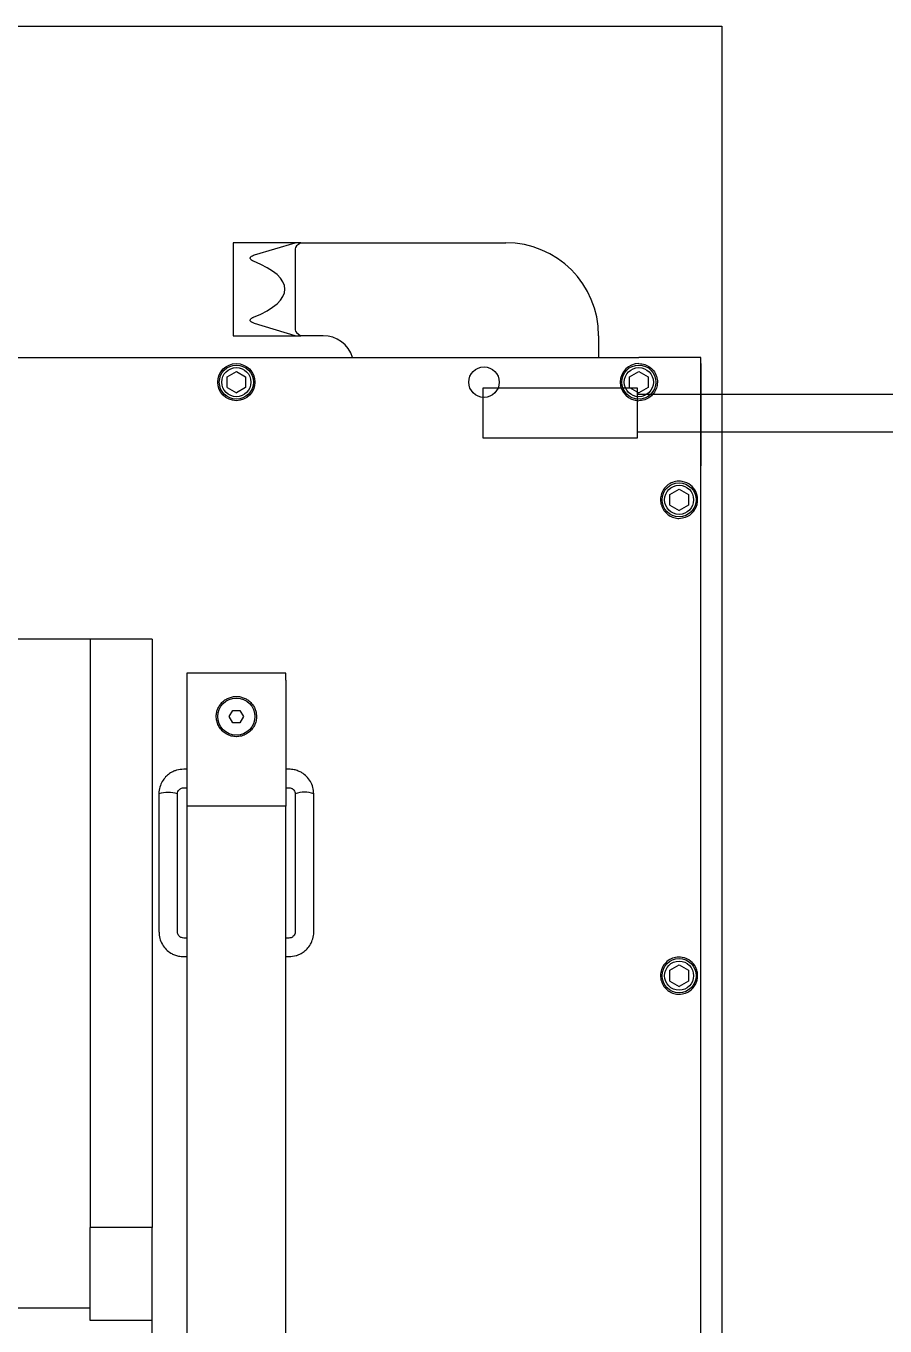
# Model space of a CAD drawing. Extents: x 500 to 100500, y -14500 to 21140.
# Drawn here: x 7449.4 to 7588.1, y -9793.8 to -9583.9 of the extents above; entities that cross this region are included whole.
import ezdxf

# ---------------------------------------------------------------- set-up
doc = ezdxf.new("R2010")
doc.units = 0
doc.linetypes.add('CENTER', pattern=[10.16, 6.35, -1.27, 1.27, -1.27])
doc.layers.get('0').update_dxf_attribs({"linetype": 'CONTINUOUS'})
for name, color, linetype in [('Center', 1, 'CENTER'), ('D', 7, 'CONTINUOUS'), ('SLD-0', 7, 'CONTINUOUS')]:
    doc.layers.add(name, color=color, linetype=linetype)

# ---------------------------------------------------------------- blocks, each defined once
blk = doc.blocks.new('KJ특성 TURN')
at = {"layer": 'SLD-0'}
for p, q in [((9272.78, -70821.09), (9122.78, -70821.09)), ((9272.78, -70821.09), (9272.78, -70916.09)), ((9282.78, -70821.09), (9272.78, -70821.09)), ((9282.78, -70821.09), (9282.78, -70916.09)), ((9282.78, -70916.09), (9272.78, -70916.09)), ((9272.78, -70929.09), (9272.78, -70916.09)), ((9282.78, -70931.09), (9282.78, -70916.09)), ((9272.78, -70929.09), (9216.78, -70929.09)), ((9272.78, -70931.09), (9272.78, -70929.09)), ((9282.78, -70931.09), (9272.78, -70931.09)), ((9282.78, -70944.09), (9282.78, -70931.09))]:
    blk.add_line(p, q, dxfattribs=at)
blk = doc.blocks.new('KJVision F')
at = {"color": 2, "linetype": 'Continuous', "lineweight": 25}
for p, q in [((8244.62, -70708.14, -10.47), (8234.62, -70708.14, -10.47)), ((8234.62, -70708.14, -10.47), (8234.62, -70723.14, -10.47)), ((8238.05, -70710.11, -10.47), (8244.62, -70708.14, -10.47)), ((8245.54, -70708.14, -10.47), (8244.62, -70708.14, -10.47)), ((8244.62, -70709.09, -10.47), (8244.62, -70722.18, -10.47)), ((8245.54, -70708.14, -10.47), (8278.62, -70708.14, -10.47)), ((8244.62, -70723.14, -10.47), (8238.05, -70721.16, -10.47)), ((8234.62, -70723.14, -10.47), (8244.62, -70723.14, -10.47)), ((8244.62, -70723.14, -10.47), (8245.54, -70723.14, -10.47)), ((8249.12, -70723.14, -10.47), (8245.54, -70723.14, -10.47)), ((8293.62, -70723.14, -10.47), (8293.62, -70726.64, -10.47)), ((8170.12, -70726.64, -10.47), (8300.12, -70726.64, -10.47)), ((8310.12, -70726.64, -10.47), (8300.12, -70726.64, -10.47)), ((8310.12, -71003.14, -10.47), (8310.12, -70726.64, -10.47)), ((8310.12, -70727.63, -10.47), (8310.12, -70727.64, -10.47)), ((8310.12, -70727.64, -10.47), (8310.12, -70727.64, -10.47)), ((8310.12, -70727.64, -10.47), (8310.12, -70743.64, -10.47)), ((8233.62, -70729.77, -10.47), (8235.12, -70728.9, -10.47)), ((8233.62, -70731.5, -10.47), (8233.62, -70729.77, -10.47)), ((8235.12, -70728.9, -10.47), (8236.62, -70729.77, -10.47)), ((8236.62, -70729.77, -10.47), (8236.62, -70731.5, -10.47)), ((8298.62, -70729.77, -10.47), (8300.12, -70728.9, -10.47)), ((8298.62, -70731.5, -10.47), (8298.62, -70729.77, -10.47)), ((8300.12, -70728.9, -10.47), (8301.62, -70729.77, -10.47)), ((8301.62, -70729.77, -10.47), (8301.62, -70731.5, -10.47)), ((8233.62, -70731.5, -10.47), (8235.12, -70732.37, -10.47)), ((8236.62, -70731.5, -10.47), (8235.12, -70732.37, -10.47)), ((8298.62, -70731.5, -10.47), (8300.12, -70732.37, -10.47)), ((8301.62, -70731.5, -10.47), (8300.12, -70732.37, -10.47)), ((8310.12, -70743.64, -10.47), (8310.12, -70743.64, -10.47)), ((8310.12, -70743.64, -10.47), (8310.12, -70744.14, -10.47)), ((8310.12, -70744.14, -10.47), (8310.12, -70744.14, -10.47)), ((8310.12, -70985.64, -10.47), (8310.12, -70744.14, -10.47)), ((8305.12, -70748.77, -10.47), (8306.62, -70747.9, -10.47)), ((8305.12, -70750.5, -10.47), (8305.12, -70748.77, -10.47)), ((8306.62, -70747.9, -10.47), (8308.12, -70748.77, -10.47)), ((8308.12, -70748.77, -10.47), (8308.12, -70750.5, -10.47)), ((8305.12, -70750.5, -10.47), (8306.62, -70751.37, -10.47)), ((8308.12, -70750.5, -10.47), (8306.62, -70751.37, -10.47)), ((8243.12, -70777.64, -10.47), (8227.12, -70777.64, -10.47)), ((8227.12, -70777.64, -10.47), (8227.12, -70778.76, -10.47)), ((8227.12, -70778.76, -10.47), (8227.12, -70786.8, -10.47)), ((8243.12, -70778.76, -10.47), (8243.12, -70777.64, -10.47)), ((8243.12, -70778.76, -10.47), (8243.12, -70786.8, -10.47)), ((8233.97, -70784.64, -10.47), (8234.54, -70783.64, -10.47)), ((8234.54, -70785.64, -10.47), (8233.97, -70784.64, -10.47)), ((8234.54, -70783.64, -10.47), (8235.7, -70783.64, -10.47)), ((8235.7, -70783.64, -10.47), (8236.28, -70784.64, -10.47)), ((8236.28, -70784.64, -10.47), (8235.7, -70785.64, -10.47)), ((8227.12, -70786.8, -10.47), (8227.12, -70795.8, -10.47)), ((8235.7, -70785.64, -10.47), (8234.54, -70785.64, -10.47)), ((8243.12, -70786.8, -10.47), (8243.12, -70795.8, -10.47)), ((8227.12, -70793.14, -10.47), (8226.62, -70793.14, -10.47)), ((8243.62, -70793.14, -10.47), (8243.12, -70793.14, -10.47)), ((8227.12, -70795.8, -10.47), (8227.12, -70798.98, -10.47)), ((8243.12, -70795.8, -10.47), (8243.12, -70798.98, -10.47)), ((8222.62, -70797.11, -10.47), (8222.62, -70819.42, -10.47)), ((8225.62, -70819.42, -10.47), (8225.62, -70797.11, -10.47)), ((8226.62, -70796.14, -10.47), (8227.12, -70796.14, -10.47)), ((8243.12, -70796.14, -10.47), (8243.62, -70796.14, -10.47)), ((8244.62, -70797.11, -10.47), (8244.62, -70819.42, -10.47)), ((8247.62, -70819.42, -10.47), (8247.62, -70797.11, -10.47)), ((8227.12, -70798.98, -10.47), (8227.12, -70799.09, -10.47)), ((8243.12, -70799.09, -10.47), (8227.12, -70799.09, -10.47)), ((8243.12, -70799.09, -10.47), (8227.12, -70799.09, -10.47)), ((8227.12, -70799.09, -10.47), (8227.12, -70929.5, -10.47)), ((8227.12, -70799.09, -10.47), (8227.12, -70799.09, -10.47)), ((8243.12, -70798.98, -10.47), (8243.12, -70799.09, -10.47)), ((8243.12, -70929.5, -10.47), (8243.12, -70799.09, -10.47)), ((8243.12, -70799.09, -10.47), (8243.12, -70799.09, -10.47)), ((8227.12, -70820.4, -10.47), (8226.62, -70820.4, -10.47)), ((8243.62, -70820.4, -10.47), (8243.12, -70820.4, -10.47)), ((8226.62, -70823.4, -10.47), (8227.12, -70823.4, -10.47)), ((8243.12, -70823.4, -10.47), (8243.62, -70823.4, -10.47)), ((8305.12, -70825.6, -10.47), (8306.62, -70824.74, -10.47)), ((8306.62, -70824.74, -10.47), (8308.12, -70825.6, -10.47)), ((8305.12, -70827.34, -10.47), (8305.12, -70825.6, -10.47)), ((8305.12, -70827.34, -10.47), (8306.62, -70828.2, -10.47)), ((8308.12, -70827.34, -10.47), (8306.62, -70828.2, -10.47)), ((8308.12, -70825.6, -10.47), (8308.12, -70827.34, -10.47))]:
    blk.add_line(p, q, dxfattribs=at)
for centre, radius in [((8235.12, -70730.64, -10.47), 3), ((8235.12, -70730.64, -10.47), 2.75), ((8235.12, -70730.64, -10.47), 2.35), ((8275.12, -70730.64, -10.47), 2.46), ((8300.12, -70730.64, -10.47), 2.75), ((8300.12, -70730.64, -10.47), 2.35), ((8306.62, -70749.64, -10.47), 2.75), ((8306.62, -70749.64, -10.47), 2.35), ((8235.12, -70784.64, -10.47), 3), ((8306.62, -70826.47, -10.47), 2.75), ((8306.62, -70826.47, -10.47), 2.35)]:
    blk.add_circle(centre, radius, dxfattribs=at)
for centre, radius, start, end in [((8278.62, -70723.14, -10.47), 15, 0, 90), ((8249.12, -70728.14, -10.47), 5, 17.4576, 90), ((8300.12, -70730.64, -10.47), 3, 90, 270), ((8224.12, -70801.6, -10.47), 4.73, 71.5197, 108.4803), ((8246.12, -70800.86, -10.47), 4.03, 68.1644, 111.8356)]:
    blk.add_arc(centre, radius, start, end, dxfattribs=at)
for centre, major_axis, ratio, start_param, end_param in [((8248.1, -70708.14, -10.47), (-3.47, -1.04), 0.276172, 5.456456, 6.200522), ((8217.95, -70715.64, -10.47), (25, 0), 0.3, 5.635669, 6.930702), ((8248.1, -70723.14, -10.47), (3.47, -1.04), 0.276172, 3.224256, 3.968322)]:
    blk.add_ellipse(centre, major_axis=major_axis, ratio=ratio, start_param=start_param, end_param=end_param, dxfattribs=at)
for points, knots in [([(8237.89, -70711.11, -10.47), (8237.78, -70711.06, -10.47), (8237.6, -70710.98, -10.47), (8237.43, -70710.83, -10.47), (8237.36, -70710.7, -10.47), (8237.36, -70710.57, -10.47), (8237.42, -70710.44, -10.47), (8237.59, -70710.29, -10.47), (8237.82, -70710.18, -10.47), (8237.99, -70710.13, -10.47), (8238.05, -70710.11, -10.47)], [0, 0, 0, 0, 0.206741, 0.313093, 0.402259, 0.491974, 0.570823, 0.694188, 0.90907, 1, 1, 1, 1]), ([(8238.05, -70721.16, -10.47), (8237.89, -70721.11, -10.47), (8237.68, -70721.04, -10.47), (8237.47, -70720.88, -10.47), (8237.37, -70720.76, -10.47), (8237.35, -70720.63, -10.47), (8237.39, -70720.5, -10.47), (8237.52, -70720.35, -10.47), (8237.7, -70720.24, -10.47), (8237.85, -70720.18, -10.47), (8237.89, -70720.16, -10.47)], [0, 0, 0, 0, 0.26378, 0.372207, 0.481516, 0.561593, 0.641713, 0.746692, 0.915274, 1, 1, 1, 1]), ([(8300.12, -70727.64, -10.47), (8300.45, -70727.67, -10.47), (8301.11, -70727.73, -10.47), (8301.99, -70728.22, -10.47), (8302.68, -70728.96, -10.47), (8303.09, -70729.9, -10.47), (8303.16, -70730.92, -10.47), (8302.91, -70731.88, -10.47), (8302.36, -70732.71, -10.47), (8301.56, -70733.33, -10.47), (8300.76, -70733.61, -10.47), (8300.27, -70733.63, -10.47), (8300.12, -70733.64, -10.47)], [0, 0, 0, 0, 0.104157, 0.20821, 0.314967, 0.424079, 0.530103, 0.632333, 0.736, 0.843986, 0.952648, 1, 1, 1, 1]), ([(8306.6, -70752.64, -10.47), (8306.54, -70752.64, -10.47), (8306.21, -70752.63, -10.47), (8305.59, -70752.5, -10.47), (8304.78, -70752.06, -10.47), (8304.13, -70751.39, -10.47), (8303.71, -70750.54, -10.47), (8303.57, -70749.58, -10.47), (8303.74, -70748.6, -10.47), (8304.26, -70747.68, -10.47), (8305.09, -70746.98, -10.47), (8306.12, -70746.61, -10.47), (8307.37, -70746.63, -10.47), (8308.53, -70747.2, -10.47), (8309.23, -70748.04, -10.47), (8309.52, -70748.81, -10.47), (8309.61, -70749.3, -10.47), (8309.63, -70749.68, -10.47), (8309.6, -70750.05, -10.47), (8309.51, -70750.49, -10.47), (8309.3, -70751.05, -10.47), (8308.77, -70751.82, -10.47), (8307.9, -70752.49, -10.47), (8306.97, -70752.6, -10.47), (8306.6, -70752.64, -10.47)], [0, 0, 0, 0, 0.008757, 0.055858, 0.098385, 0.139178, 0.179548, 0.219949, 0.260989, 0.304924, 0.355451, 0.405696, 0.466715, 0.561872, 0.648774, 0.685814, 0.704959, 0.719609, 0.734204, 0.752465, 0.785531, 0.837283, 0.935148, 1, 1, 1, 1]), ([(8232.3, -70786.26, -10.47), (8232.19, -70786.01, -10.47), (8231.94, -70785.52, -10.47), (8231.9, -70785.01, -10.47), (8231.87, -70784.76, -10.47)], [0, 0, 0, 0, 0.488163, 1, 1, 1, 1]), ([(8238.37, -70784.76, -10.47), (8238.35, -70785.01, -10.47), (8238.3, -70785.52, -10.47), (8238.06, -70786.01, -10.47), (8237.94, -70786.26, -10.47)], [0, 0, 0, 0, 0.5118374, 1, 1, 1, 1]), ([(8237.94, -70786.26, -10.47), (8237.77, -70786.5, -10.47), (8237.45, -70786.97, -10.47), (8236.76, -70787.48, -10.47), (8235.97, -70787.81, -10.47), (8235.12, -70787.92, -10.47), (8234.27, -70787.81, -10.47), (8233.49, -70787.48, -10.47), (8232.79, -70786.97, -10.47), (8232.47, -70786.5, -10.47), (8232.3, -70786.26, -10.47)], [0, 0, 0, 0, 0.133331, 0.2534728, 0.3787204, 0.5, 0.6212767, 0.7465272, 0.8666652, 1, 1, 1, 1]), ([(8226.62, -70793.14, -10.47), (8226.23, -70793.17, -10.47), (8225.69, -70793.21, -10.47), (8224.93, -70793.49, -10.47), (8224.31, -70793.83, -10.47), (8223.66, -70794.39, -10.47), (8223.11, -70795.12, -10.47), (8222.75, -70796.03, -10.47), (8222.58, -70796.73, -10.47), (8222.63, -70797.09, -10.47), (8222.63, -70797.12, -10.47)], [0, 0, 0, 0, 0.184878, 0.260662, 0.386977, 0.520427, 0.666208, 0.822244, 0.988747, 1, 1, 1, 1]), ([(8247.61, -70797.11, -10.47), (8247.59, -70796.76, -10.47), (8247.54, -70796.06, -10.47), (8247.12, -70795.09, -10.47), (8246.5, -70794.29, -10.47), (8245.8, -70793.75, -10.47), (8245.12, -70793.41, -10.47), (8244.42, -70793.18, -10.47), (8243.9, -70793.15, -10.47), (8243.62, -70793.14, -10.47)], [0, 0, 0, 0, 0.167291, 0.335561, 0.499874, 0.650412, 0.754317, 0.86515, 1, 1, 1, 1]), ([(8225.64, -70797.11, -10.47), (8225.63, -70797.05, -10.47), (8225.63, -70796.87, -10.47), (8225.75, -70796.6, -10.47), (8225.95, -70796.37, -10.47), (8226.17, -70796.23, -10.47), (8226.39, -70796.15, -10.47), (8226.55, -70796.14, -10.47), (8226.62, -70796.14, -10.47)], [0, 0, 0, 0, 0.1217264, 0.3549398, 0.562753, 0.7059827, 0.8566131, 1, 1, 1, 1]), ([(8243.62, -70796.14, -10.47), (8243.75, -70796.15, -10.47), (8243.93, -70796.17, -10.47), (8244.17, -70796.29, -10.47), (8244.35, -70796.43, -10.47), (8244.52, -70796.66, -10.47), (8244.62, -70796.9, -10.47), (8244.61, -70797.06, -10.47), (8244.6, -70797.12, -10.47)], [0, 0, 0, 0, 0.239241, 0.337881, 0.502341, 0.682122, 0.887314, 1, 1, 1, 1]), ([(8222.63, -70819.42, -10.47), (8222.65, -70819.77, -10.47), (8222.7, -70820.47, -10.47), (8223.13, -70821.44, -10.47), (8223.75, -70822.24, -10.47), (8224.44, -70822.79, -10.47), (8225.12, -70823.13, -10.47), (8225.83, -70823.35, -10.47), (8226.34, -70823.38, -10.47), (8226.62, -70823.4, -10.47)], [0, 0, 0, 0, 0.167303, 0.335571, 0.499881, 0.650417, 0.754321, 0.865152, 1, 1, 1, 1]), ([(8226.62, -70820.4, -10.47), (8226.49, -70820.38, -10.47), (8226.31, -70820.36, -10.47), (8226.08, -70820.24, -10.47), (8225.89, -70820.1, -10.47), (8225.72, -70819.87, -10.47), (8225.62, -70819.63, -10.47), (8225.63, -70819.47, -10.47), (8225.64, -70819.42, -10.47)], [0, 0, 0, 0, 0.2392716, 0.3379242, 0.5024051, 0.6822085, 0.8874274, 1, 1, 1, 1]), ([(8243.62, -70823.4, -10.47), (8244.01, -70823.36, -10.47), (8244.56, -70823.32, -10.47), (8245.32, -70823.04, -10.47), (8245.93, -70822.7, -10.47), (8246.58, -70822.14, -10.47), (8247.13, -70821.41, -10.47), (8247.49, -70820.51, -10.47), (8247.66, -70819.81, -10.47), (8247.62, -70819.44, -10.47), (8247.61, -70819.42, -10.47)], [0, 0, 0, 0, 0.184878, 0.260662, 0.386977, 0.520427, 0.666208, 0.822244, 0.988747, 1, 1, 1, 1]), ([(8244.6, -70819.42, -10.47), (8244.61, -70819.48, -10.47), (8244.62, -70819.66, -10.47), (8244.49, -70819.93, -10.47), (8244.3, -70820.16, -10.47), (8244.07, -70820.3, -10.47), (8243.85, -70820.38, -10.47), (8243.7, -70820.39, -10.47), (8243.62, -70820.4, -10.47)], [0, 0, 0, 0, 0.121726, 0.35494, 0.562753, 0.705983, 0.856613, 1, 1, 1, 1]), ([(8306.6, -70829.47, -10.47), (8306.54, -70829.47, -10.47), (8306.21, -70829.46, -10.47), (8305.59, -70829.33, -10.47), (8304.78, -70828.9, -10.47), (8304.13, -70828.23, -10.47), (8303.71, -70827.37, -10.47), (8303.57, -70826.42, -10.47), (8303.74, -70825.44, -10.47), (8304.26, -70824.51, -10.47), (8305.09, -70823.81, -10.47), (8306.12, -70823.45, -10.47), (8307.37, -70823.46, -10.47), (8308.53, -70824.03, -10.47), (8309.23, -70824.87, -10.47), (8309.52, -70825.64, -10.47), (8309.61, -70826.13, -10.47), (8309.63, -70826.52, -10.47), (8309.6, -70826.88, -10.47), (8309.51, -70827.33, -10.47), (8309.3, -70827.88, -10.47), (8308.77, -70828.65, -10.47), (8307.9, -70829.33, -10.47), (8306.97, -70829.43, -10.47), (8306.6, -70829.47, -10.47)], [0, 0, 0, 0, 0.0087568, 0.0558583, 0.0983847, 0.1391779, 0.1795479, 0.2199494, 0.2609889, 0.3049239, 0.3554509, 0.4056957, 0.4667145, 0.5618717, 0.6487742, 0.6858136, 0.7049587, 0.7196088, 0.7342042, 0.752465, 0.7855309, 0.8372825, 0.9351477, 1, 1, 1, 1])]:
    blk.add_open_spline(points, degree=3, knots=knots, dxfattribs=at)
blk.add_open_spline([(8231.87, -70784.76, -10.47), (8231.88, -70784.54, -10.47), (8231.89, -70784.1, -10.47), (8232.07, -70783.47, -10.47), (8232.36, -70782.88, -10.47), (8232.77, -70782.37, -10.47), (8233.27, -70781.94, -10.47), (8233.84, -70781.63, -10.47), (8234.47, -70781.43, -10.47), (8235.12, -70781.36, -10.47), (8235.77, -70781.43, -10.47), (8236.4, -70781.63, -10.47), (8236.98, -70781.94, -10.47), (8237.48, -70782.37, -10.47), (8237.88, -70782.88, -10.47), (8238.18, -70783.47, -10.47), (8238.35, -70784.1, -10.47), (8238.36, -70784.54, -10.47), (8238.37, -70784.76, -10.47)], degree=3, dxfattribs=at)
at = {"layer": 'D', "color": 2, "elevation": -10.47}
blk.add_lwpolyline([(8347.12, -70673.15), (8796.12, -70673.15), (8796.12, -71085.15), (8347.12, -71085.15)], close=True, dxfattribs=at)
at = {"layer": 'Center'}
blk.add_blockref('KJ특성 TURN', (-578.66, 48.95, -10.47), dxfattribs=at)
blk = doc.blocks.new('KJVision F 2')
at = {"color": 3, "linetype": 'Continuous', "lineweight": 25}
for p, q in [((-5824.72, -76488.19, -96.77), (-5849.72, -76488.19, -96.77)), ((-5849.72, -76488.19, -96.77), (-5849.72, -76496.19, -96.77)), ((-5824.72, -76496.19, -96.77), (-5824.72, -76488.19, -96.77)), ((-5724.72, -76489.19, -96.77), (-5824.72, -76489.19, -96.77)), ((-5849.72, -76496.19, -96.77), (-5824.72, -76496.19, -96.77)), ((-5824.72, -76495.19, -96.77), (-5724.72, -76495.19, -96.77))]:
    blk.add_line(p, q, dxfattribs=at)

msp = doc.modelspace()

# ---------------------------------------------------------------- block references
for p in [(-1234.37, 61089.26, -65.34), (-751.77, 61089.26, -65.34)]:
    msp.add_blockref('KJVision F', p)
at = {"layer": 'Center'}
msp.add_blockref('KJVision F 2', (13372.87, 66845.81, 20.95), dxfattribs=at)

doc.saveas('drawing.dxf')
